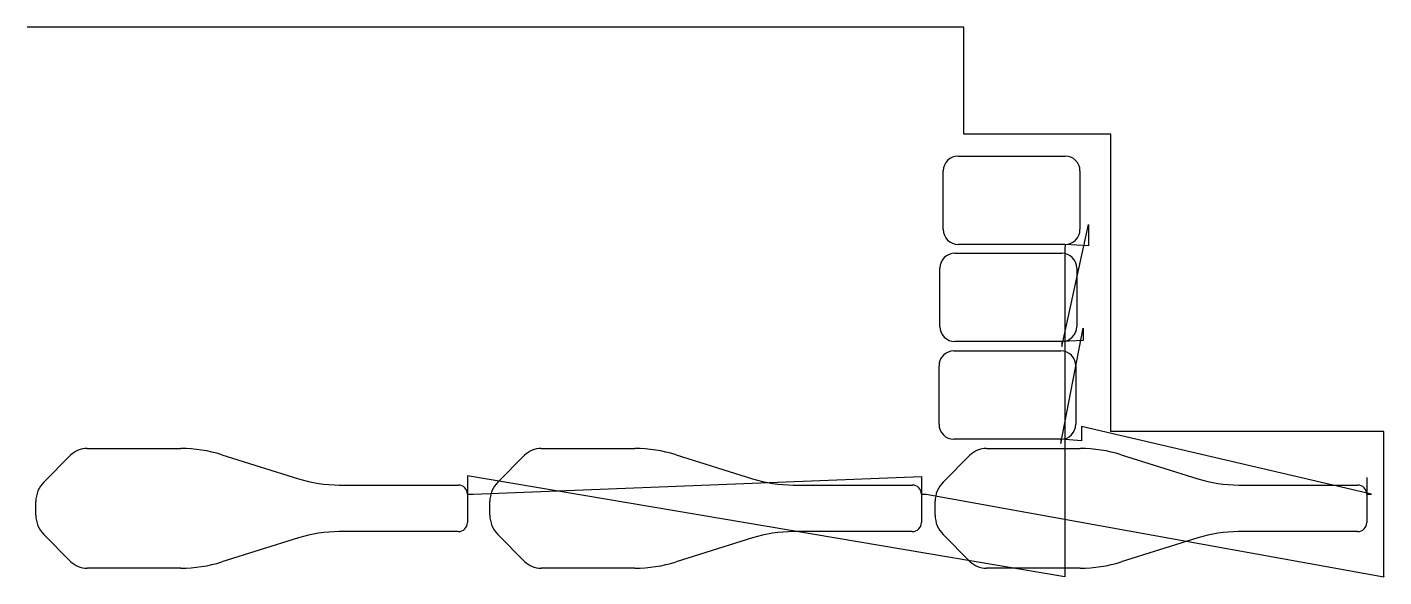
# Model space of a CAD drawing. Header units: metres. Extents: x 0 to 2970, y 0 to 1203.
import ezdxf

# ---------------------------------------------------------------- set-up
doc = ezdxf.new("R2010")
doc.units = ezdxf.units.M

msp = doc.modelspace()

# ---------------------------------------------------------------- linework, layer by layer
at = {"layer": 'TOOL_0'}
for p, q in [((0.999, 1203.331), (-0.001, 1203.331)), ((2050.625, 1203.331), (0.999, 1203.331)), ((2050.625, 968.73), (2050.625, 1203.331)), ((2372.608, 968.73), (2050.625, 968.73)), ((2372.608, 318.15), (2372.608, 968.73)), ((2038.176, 921.176), (2272.176, 921.176)), ((2005.476, 760.476), (2005.476, 888.476)), ((2304.876, 888.476), (2304.876, 760.476)), ((2264.906, 504.451), (2323.811, 771.301)), ((2323.811, 771.301), (2323.811, 724.335)), ((2272.176, 727.776), (2038.176, 727.776)), ((2272.176, 727.776), (2271.636, 717.875)), ((2271.636, 717.875), (2271.636, 0)), ((2323.811, 724.335), (2272.176, 727.776)), ((2030.906, 708.49), (2264.906, 708.49)), ((1998.206, 547.79), (1998.206, 675.79)), ((2297.606, 675.79), (2297.606, 547.79)), ((2262.966, 291.617), (2311.827, 544.648)), ((2311.827, 544.648), (2311.827, 517.097)), ((2264.906, 515.09), (2030.906, 515.09)), ((2311.827, 517.097), (2264.906, 515.09)), ((2264.906, 515.09), (2264.906, 504.451)), ((2028.966, 494.693), (2262.966, 494.693)), ((1996.266, 333.993), (1996.266, 461.993)), ((2295.666, 461.993), (2295.666, 333.993)), ((2943.047, 181.001), (2308.204, 328.913)), ((2308.204, 328.913), (2308.204, 297.689)), ((2262.966, 301.293), (2028.966, 301.293)), ((2308.204, 297.689), (2262.966, 301.293)), ((2262.966, 301.293), (2262.966, 291.617)), ((2970.089, 318.15), (2372.608, 318.15)), ((2970.089, 1), (2970.089, 318.15)), ((131.111, 281.001), (336.446, 281.001)), ((1125.041, 281.001), (1330.376, 281.001)), ((2099.868, 281.001), (2305.203, 281.001)), ((36.574, 207.588), (95.049, 266.063)), ((426.547, 267.199), (593.852, 214.711)), ((1030.504, 207.588), (1088.979, 266.063)), ((1420.477, 267.199), (1587.782, 214.711)), ((2005.331, 207.588), (2063.806, 266.063)), ((2395.304, 267.199), (2562.609, 214.711)), ((2271.636, 0), (963.8, 220.941)), ((963.8, 220.941), (963.8, 181.001)), ((976.184, 181.001), (1957.73, 219.864)), ((1957.73, 219.864), (1957.73, 181.001)), ((2932.557, 217.174), (2932.557, 181.001)), ((683.353, 201.001), (943.8, 201.001)), ((963.8, 181.001), (963.8, 119.001)), ((963.8, 181.001), (976.184, 181.001)), ((1677.283, 201.001), (1937.73, 201.001)), ((1957.73, 181.001), (1957.73, 119.001)), ((1957.73, 181.001), (1968.28, 181.001)), ((1968.28, 181.001), (2970.089, 0)), ((2652.11, 201.001), (2912.557, 201.001)), ((2932.557, 181.001), (2932.557, 119.001)), ((2932.557, 181.001), (2943.047, 181.001)), ((19, 134.84), (19, 165.162)), ((1012.93, 134.84), (1012.93, 165.162)), ((1987.757, 134.84), (1987.757, 165.162)), ((95.048, 33.939), (36.574, 92.413)), ((943.8, 99.001), (683.355, 99.001)), ((1088.978, 33.939), (1030.504, 92.413)), ((1937.73, 99.001), (1677.285, 99.001)), ((2063.805, 33.939), (2005.331, 92.413)), ((2912.557, 99.001), (2652.112, 99.001)), ((593.852, 85.291), (426.547, 32.803)), ((1587.782, 85.291), (1420.477, 32.803)), ((2562.609, 85.291), (2395.304, 32.803)), ((336.444, 19.001), (131.111, 19.001)), ((1330.374, 19.001), (1125.041, 19.001)), ((2305.201, 19.001), (2099.868, 19.001)), ((2970.089, 0), (2970.089, 1)), ((2970.089, 1), (2970.089, 0)), ((2970.089, 0), (2970.089, 1)), ((2970.089, 0), (2970.089, 0))]:
    msp.add_line(p, q, dxfattribs=at)
for centre, radius, start, end in [((2038.176, 888.476), 32.7, 90, 180), ((2272.176, 888.476), 32.7, 0, 90), ((2038.176, 760.476), 32.7, 180, 270), ((2272.176, 760.476), 32.7, 270, 0), ((2030.906, 675.79), 32.7, 90, 180), ((2264.906, 675.79), 32.7, 0, 90), ((2030.906, 547.79), 32.7, 180, 270), ((2264.906, 547.79), 32.7, 270, 0), ((2028.966, 461.993), 32.7, 90, 180), ((2262.966, 461.993), 32.7, 0, 90), ((2028.966, 333.993), 32.7, 180, 270), ((2262.966, 333.993), 32.7, 270, 0), ((131.135, 229.944), 51.057, 90.026933, 134.973814), ((336.446, -19.999), 301, 72.58209, 90), ((1125.065, 229.944), 51.057, 90.026933, 134.973814), ((1330.376, -19.999), 301, 72.58209, 90), ((2099.892, 229.944), 51.057, 90.026933, 134.973814), ((2305.203, -19.999), 301, 72.58209, 90), ((683.355, 500.001), 299, 252.581983, 269.999617), ((1677.285, 500.001), 299, 252.581983, 269.999617), ((2652.112, 500.001), 299, 252.581983, 269.999617), ((79.058, 165.138), 60.058, 135.022936, 179.977104), ((943.8, 181.001), 20, 0, 90), ((1072.988, 165.138), 60.058, 135.022936, 179.977104), ((1937.73, 181.001), 20, 0, 90), ((2047.815, 165.138), 60.058, 135.022936, 179.977104), ((2912.557, 181.001), 20, 0, 90), ((79.059, 134.864), 60.059, 180.022896, 224.977064), ((943.8, 119.001), 20, 270, 0), ((1072.989, 134.864), 60.059, 180.022896, 224.977064), ((1937.73, 119.001), 20, 270, 0), ((2047.816, 134.864), 60.059, 180.022896, 224.977064), ((2912.557, 119.001), 20, 270, 0), ((683.355, -199.999), 299, 90, 107.418017), ((1677.285, -199.999), 299, 90, 107.418017), ((2652.112, -199.999), 299, 90, 107.418017), ((131.135, 70.058), 51.057, 225.025392, 269.973067), ((336.446, 320.001), 301, 269.999619, 287.41791), ((1125.065, 70.058), 51.057, 225.025392, 269.973067), ((1330.376, 320.001), 301, 269.999619, 287.41791), ((2099.892, 70.058), 51.057, 225.025392, 269.973067), ((2305.203, 320.001), 301, 269.999619, 287.41791)]:
    msp.add_arc(centre, radius, start, end, dxfattribs=at)

doc.saveas('drawing.dxf')
